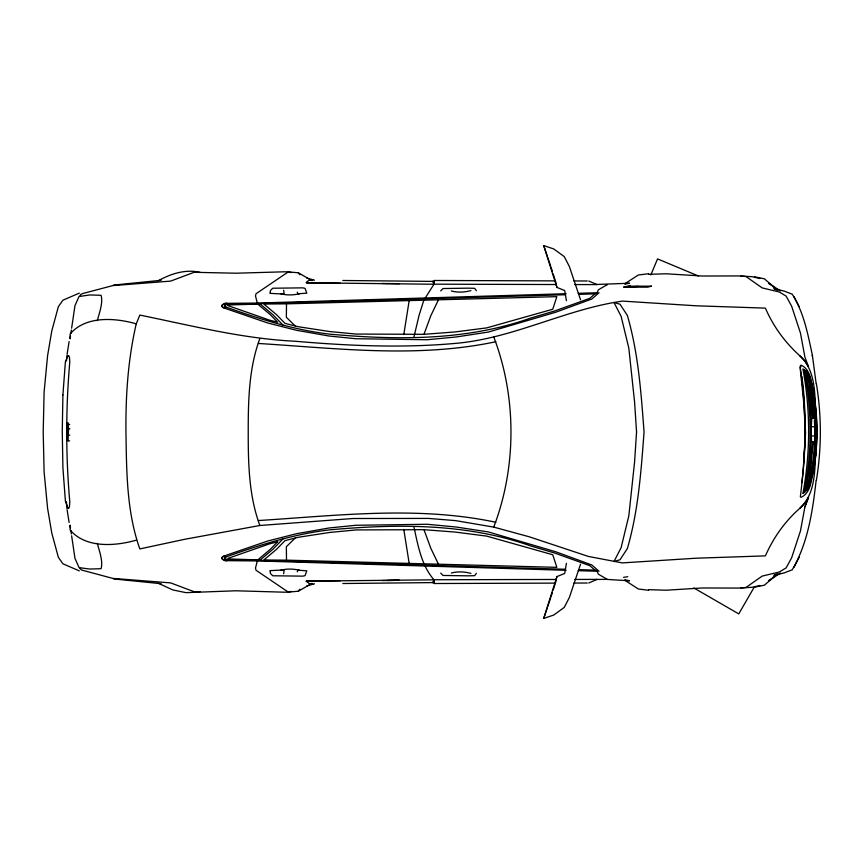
<?xml version="1.0" encoding="UTF-8"?>
<svg xmlns="http://www.w3.org/2000/svg" width="864" height="864" viewBox="0 0 864 864"><rect width="100%" height="100%" fill="white"/><g stroke="black" fill="none" stroke-linecap="round" stroke-linejoin="round"><path stroke-width="1.3" d="M286.513 303.847L263.855 304.031L276.523 314.68L285.023 323.374L298.242 326.722L329.702 331.549L356.054 334.066L423.976 334.325L455.198 331.927L486.713 327.888L552.766 309.236L556.848 296.654L286.513 303.847L286.351 317.282L295.186 325.944M69.638 440.834L68.062 440.834L68.548 428.846L68.105 424.57L67.122 423.166L68.699 423.166M815.238 420.098L815.303 418.457L811.728 418.457L811.08 431.33L811.62 442.163L815.206 442.163L815.324 444.204L812.938 444.204M434.128 282.809L434.236 280.487L555.088 280.876M413.856 337.37L418.997 315.598L423.77 300.326L433.912 284.342L434.236 280.487M815.303 418.457L814.676 431.33L815.324 444.204M812.614 387.526C818.543 419.969 818.672 453.719 810.205 485.719C808.682 490.525 805.907 495.245 801.09 497.34L800.356 496.843C805.151 456.97 807.278 416.567 801.9 376.574M803.65 462.348L805.561 432.767L803.65 401.652L800.237 368.852L800.356 365.623L801.09 365.116C805.907 367.211 808.682 371.93 810.205 376.736C817.106 403.412 818.478 431.449 815.249 458.762M813.24 441.72L809.773 478.634L807.613 489.305L802.915 493.56C810.529 452.477 810.529 409.99 802.915 368.896C809.417 372.503 810.94 380.614 812.257 387.245C816.761 420.617 820.228 457.315 807.613 489.305M812.495 441.72L808.996 478.926L806.738 490.525M66.485 360.86L66.884 355.655M801.9 482.771C806.641 444.355 805.788 405.583 800.237 367.308M816.35 480.438C821.664 448.351 821.664 415.649 816.35 383.562M776.023 574.247L773.885 575.424L784.328 572.854L792.212 569.797C808.013 543.035 812.592 511.153 816.113 480.665M403.79 334.552L409.18 300.64M808.466 497.437L804.924 506.812L800.464 530.928L791.629 557.831L786.132 567.896L779.263 572L762.188 576.104L745.978 587.466L740.956 587.93M70.47 336.172L70.07 338.828L70.103 334.033C85.644 315.598 115.117 317.779 136.242 323.827L139.828 315.079C191.29 325.534 242.611 338.753 295.261 341.248C348.548 345.848 402.343 348.214 455.684 343.364C510.667 338.623 560.185 312.098 613.98 302.486L622.274 301.093L696.114 305.791L765.396 308.124C773.248 326.333 785.106 342.533 799.794 355.763C820.357 374.598 812.84 407.43 817.344 432C812.862 457.024 820.476 490.806 798.606 509.393C784.328 522.245 773.129 538.272 765.396 555.876L696.114 558.209L622.274 562.907L588.33 556.416L529.243 536.792L493.733 527.105L455.684 520.636L428.501 518.411L353.117 518.508L259.859 525.496L184.637 539.309L139.828 548.921C126.576 511.726 126.554 471.085 125.96 432C125.561 395.69 128.045 359.273 136.242 323.827M70.859 333.515L71.366 330.048M71.636 328.19L74.974 305.597L79.024 296.514L89.78 294.959L101.066 295.304C103.28 302.486 99.328 312.876 97.297 320.63M69.109 341.528L67.09 354.37M556.092 580.457L556.902 576.59L564.689 573.469L566.428 563.328M270.076 292.777L270.432 290.585L272.743 288.23L302.8 287.852L305.024 288.338L306.828 293.155L298.048 293.803L297.238 292.205M805.356 491.735C812.959 451.861 812.959 410.594 805.356 370.721M804.287 492.62C812.052 452.185 812.052 410.281 804.287 369.835M808.553 487.415C813.154 465.61 815.843 443.005 814.396 420.736M809.33 486.011C813.791 464.659 816.448 442.53 814.979 420.736M259.859 338.504C248.821 368.366 248.227 400.529 248.227 432C248.227 463.471 248.821 495.634 259.859 525.496M580.522 564.246L569.376 597.456L564.289 607.37L553.727 615.06L543.726 618.397L556.902 576.59M551.189 596.268L552.398 592.51M553.176 590.058L555.962 581.353M297.238 571.795L298.048 570.197L306.828 570.845L305.024 575.662L302.8 576.148L272.743 575.77L270.432 573.415L270.076 571.223M283.662 573.772L284.105 570.37L282.614 569.981L270.065 570.64M547.754 606.452L550.789 597.521M547.366 607.586L543.726 618.397M423.976 334.325L430.834 315.673L438.361 300.013M804.924 506.812L808.531 497.275L805.054 502.999L799.794 508.237M493.733 527.105C516.704 467.078 516.704 396.922 493.733 336.895M650.851 274.936L657.558 258.908L698.317 275.951M556.135 284.537L433.987 284.18L432.853 281.2L433.685 283.09M433.685 580.91L432.853 582.8L434.02 579.755L556.135 579.463M79.855 296.255L80.698 294.44L83.074 293.436L112.72 285.617L170.672 281.102L194.087 272.3L235.969 273.218L285.563 271.771L291.492 272.538M794.005 567.292L799.211 557.248M476.377 573.286L474.66 575.683L467.834 575.834L443.016 575.456L440.705 573.102M754.142 587.272L738.774 613.894L693.846 587.963M812.084 355.849L812.387 355.331C807.916 334.444 803.909 312.422 792.212 294.203L784.328 291.146L773.885 288.576L776.023 289.753M440.705 290.898L443.016 288.544L467.834 288.166L474.66 288.317L476.377 290.714M224.856 305.208L228.215 303.728L258.898 303.631L565.348 294.743M283.025 538.909L272.819 549.342L260.258 559.948L257.321 560.941L255.485 568.102L256.068 570.283L288.263 592.099L298.35 591.214L299.786 589.237M295.186 538.056L286.351 546.718L286.513 560.153L556.848 567.346L552.766 554.764L486.713 536.112L455.198 532.073L423.976 529.675L356.054 529.934L329.702 532.451L298.242 537.278L285.023 540.626L276.523 549.32L263.855 559.969L286.513 560.153M225.05 557.615L225.947 556.945C259.535 545.033 293.663 534.179 329.216 529.891C396.414 523.843 465.988 523.076 530.42 545.843L554.494 552.982L589.842 565.682L594.886 570.121L599.022 571.244L591.786 564.97L555.682 551.75L488.387 531.943L456.084 527.008L427.259 524.264L355.741 525.28L328.828 528.012L296.698 533.671L267.689 541.026L224.132 555.984C218.516 557.863 224.975 562.054 228.215 560.671L257.321 560.941L566.136 570.294M229.025 560.272L224.986 558.976A4.493 2.084 -0.7 0 1 225.115 557.55L225.947 556.945M566.136 293.706L257.321 303.059L228.215 303.329C224.975 301.936 218.516 306.148 224.132 308.016L267.689 322.974L296.698 330.329L328.828 335.988L355.741 338.72L427.259 339.736L456.084 336.992L488.387 332.057L555.682 312.25L591.786 299.03L599.022 292.756L594.886 293.879L589.842 298.318L554.494 311.018L530.42 318.157C465.988 340.924 396.414 340.157 329.216 334.109C293.663 329.821 259.535 318.967 225.947 307.055L225.115 306.45A4.493 2.084 0.7 0 1 224.986 305.024L228.215 303.728M777.244 574.182L764.348 585.198L754.488 587.218M770.483 579.269L768.539 580.781L780.505 573.048M772.427 577.757L777.287 573.988M306.169 581.245L309.971 584.075L312.973 584.258M800.356 367.157L801.09 366.66M624.888 283.705L638.334 275L648.529 273.737M298.35 591.214L312.001 583.34M451.332 573.037C457.531 571.266 464.692 571.709 470.923 573.383M157.561 281.124C170.467 273.834 185.134 268.985 200.038 272.311M224.132 555.984L221.962 557.453L221.789 558.608L225.698 560.617M79.337 293.123L62.953 300.175L58.363 306.666L51.786 330.955L47.585 355.655L44.107 392.04L43.2 432L44.107 471.96L47.585 508.345L51.786 533.045L58.363 557.334L62.953 563.825L79.337 570.877M630.158 285.757L626.346 287.086L638.55 286.362M470.923 290.617C464.692 292.291 457.531 292.734 451.332 290.963M306.839 585.868L314.496 583.783M299.452 293.782C293.339 295.186 286.751 295.434 280.67 293.749M280.67 570.251C286.751 568.566 293.339 568.814 299.452 570.218M759.899 585.479L752.123 587.293L738.396 588.071L702.378 587.974L666.155 590.22L648.659 589.669M624.92 284.191L629.532 283.219L594.594 284.548M308.038 282.485L306.169 282.755M136.242 540.173C115.117 546.221 85.644 548.402 70.103 529.967L70.07 525.172L70.47 527.828M225.698 303.383L221.789 305.392L221.962 306.547L224.132 308.016M648.659 274.331L666.155 273.78L702.378 276.026L738.396 275.929L752.123 276.707L759.899 278.521M623.57 577.346L627.793 576.72M495.828 341.734C417.485 358.387 337.424 348.397 258.422 343.462M306.385 581.202L308.07 581.45M291.492 591.462L285.563 592.229L235.969 590.782L185.944 592.65L172.627 589.885L157.561 582.876M113.497 285.088L161.222 280.271M306.353 581.267L307.346 581.148M308.07 282.55C302.962 283.608 310.943 278.5 312.973 279.742M258.422 520.538C337.424 515.603 417.485 505.613 495.828 522.266M594.594 579.452L607.306 579.366L598.352 574.193L597.089 571.266L578.254 570.672M578.254 293.328L597.089 292.734L598.352 289.807L607.306 284.634L606.733 284.602M578.772 294.343L594.886 293.879M307.314 581.213L340.384 580.705M381.877 580.554L399.319 580.295L387.245 580.478M555.088 583.124L434.236 583.513L433.987 579.82L307.649 581.137M342.824 583.513L432.767 582.595M596.117 579.409L596.948 579.409L588.816 582.995M573.88 583.06L587.304 583.016M594.367 579.409L574.798 579.442M200.038 591.689L194.087 591.7L170.672 582.898L112.72 578.383L81.508 569.992L79.024 567.486L74.974 558.403L71.636 535.81M434.02 284.245L306.763 282.766M68.105 424.57L69.692 424.57M811.307 426.74L814.892 426.74M68.245 428.846L69.822 428.846M68.245 435.154L69.822 435.154M811.307 435.92L814.892 435.931M574.798 284.558L594.367 284.591M573.88 280.94L587.304 280.984M588.816 281.005L596.948 284.591L596.117 284.591M342.824 280.487L432.767 281.405M387.245 283.522L399.319 283.705M307.94 282.809L340.384 283.295M381.877 283.446L387.277 283.586M565.348 569.257L258.898 560.369L228.215 560.272L224.856 558.792M578.772 569.657L594.886 570.121M606.733 579.398L629.532 580.781L624.92 579.809M312.001 280.66L298.35 272.786L288.263 271.901L256.068 293.717L255.485 295.898L257.321 303.059L260.258 304.052L272.819 314.658L283.025 325.091M740.956 276.07L745.978 276.534L762.188 287.896L779.263 292L786.132 296.104L791.629 306.169L800.464 333.072L804.924 357.188L808.531 366.725L805.054 361.001L799.794 355.763M113.497 578.912L161.222 583.729M648.529 590.263L638.334 589L624.888 580.295M79.855 567.745L89.78 569.041L101.066 568.696C103.28 561.514 99.328 551.124 97.297 543.37M754.488 276.782L764.348 278.802L777.244 289.818M306.839 278.132L314.496 280.217M566.428 300.672L564.689 290.531L556.902 287.41L543.726 245.603L553.727 248.94L564.289 256.63L569.376 266.544L580.522 299.754M270.065 293.36L282.614 294.019L284.105 293.63L283.662 290.228M225.115 306.45L225.947 307.055M780.505 290.952L768.539 283.219L770.483 284.731M772.427 286.243L777.287 290.012M68.062 440.834L67.154 439.711L67.122 423.166M298.35 272.786L299.786 274.763M806.317 370.602L809.633 376.596L812.322 386.37M543.726 245.603L547.366 256.414M438.361 563.987L430.834 548.327L423.976 529.675M799.211 306.752L794.005 296.708M433.987 579.82C421.157 564.926 417.982 545.216 413.856 526.63M547.754 257.548L550.789 266.479M551.189 267.732L552.398 271.49M553.176 273.942L555.962 282.647M556.902 287.41L556.092 283.543M809.33 376.456L811.49 386.197L814.784 418.122M808.553 375.052L810.864 385.538L814.212 418.122M807.613 373.162L809.773 383.832L813.056 418.122M409.18 563.36L403.79 529.448M806.738 371.93L808.996 383.53L812.3 418.122M67.09 509.63L69.109 522.472M70.859 530.485L71.366 533.952M816.113 383.335L812.387 355.331M66.388 501.844L66.884 508.345M434.128 581.191L434.236 583.513M62.91 394.945L62.262 431.384L62.91 467.834L65.394 501.012L68.018 508.345L68.785 508.345L69.487 506.552L69.79 501.984C65.707 455.458 65.707 408.542 69.79 362.016L69.487 357.448L68.785 355.655L68.018 355.655L65.394 361.768L62.91 394.945M651.445 286.178L647.536 287.172L623.56 287.086L627.372 286.211L651.445 286.178M636.552 432L634.619 461.614L628.83 515.808L621.119 547.7L613.98 561.514L620.028 559.742L627.383 548.51C638.388 510.646 641.099 471.139 644.058 432C641.099 392.861 638.388 353.354 627.383 315.49L620.028 304.258L613.98 302.486L621.119 316.3L628.83 348.192L634.619 402.386L636.552 432M277.668 541.804L270.27 549.353L257.807 559.872L228.02 558.932A1.35 0.626 -0.1 0 1 228.042 558.338L269.514 543.866L277.668 541.804M228.161 304.97L228.02 305.068A1.35 0.626 0.1 0 0 228.042 305.662L269.514 320.134L277.668 322.196L270.27 314.647L257.807 304.128L228.161 304.97"/></g></svg>
